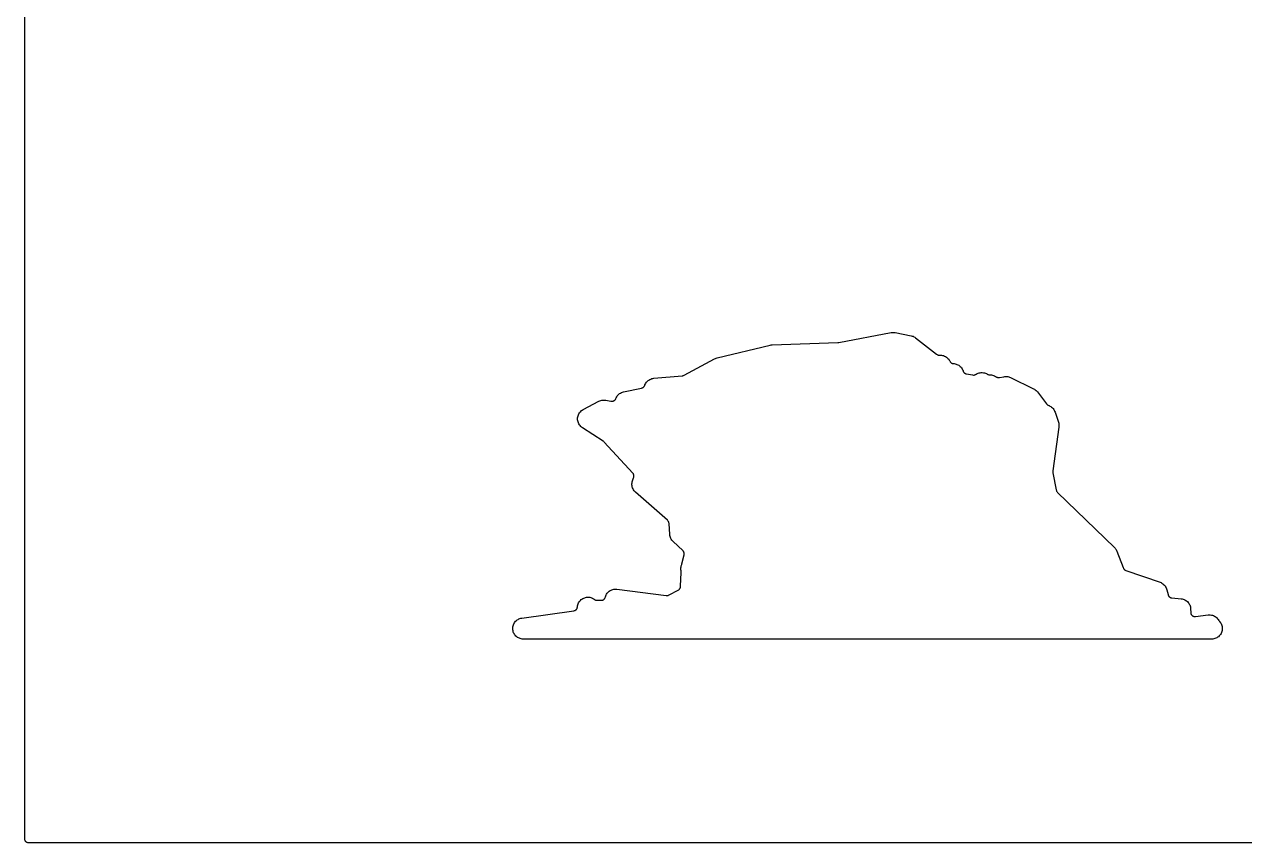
# Model space of a CAD drawing. Header units: metres. Extents: x 0 to 400, y 0 to 202.
# Drawn here: x -0.3 to 74.8, y -0.3 to 50 of the extents above; entities that cross this region are included whole.
import ezdxf

# ---------------------------------------------------------------- set-up
doc = ezdxf.new("R2010")
doc.units = ezdxf.units.M

msp = doc.modelspace()

# ---------------------------------------------------------------- linework, layer by layer
msp.add_lwpolyline([(-0.252, 202.1856), (-0.252, 0.0146), (-0.25, -0.0264), (-0.247, -0.0474), (-0.241, -0.0694), (-0.231, -0.0974), (-0.221, -0.1194), (-0.208, -0.1404), (-0.195, -0.1584), (-0.177, -0.1774), (-0.158, -0.1954), (-0.14, -0.2084), (-0.119, -0.2214), (-0.097, -0.2314), (-0.069, -0.2414), (-0.047, -0.2474), (-0.026, -0.2504), (0.015, -0.2524), (399.985, -0.2524)])
msp.add_lwpolyline([(30.171, 12.2996), (30.114, 12.3256), (30.06, 12.3576), (30.01, 12.3946), (29.963, 12.4366), (29.92, 12.4826), (29.882, 12.5326), (29.849, 12.5856), (29.821, 12.6416), (29.799, 12.7006), (29.783, 12.7606), (29.773, 12.8226), (29.768, 12.8856), (29.77, 12.9486), (29.778, 13.0106), (29.791, 13.0716), (29.811, 13.1316), (29.836, 13.1886), (29.867, 13.2436), (29.902, 13.2946), (29.943, 13.3426), (29.988, 13.3866), (30.037, 13.4256), (30.09, 13.4596), (30.145, 13.4886), (30.203, 13.5116), (30.264, 13.5296), (30.325, 13.5416), (33.511, 13.9916), (33.553, 13.9996), (33.576, 14.0066), (33.598, 14.0156), (33.621, 14.0286), (33.641, 14.0406), (33.66, 14.0566), (33.679, 14.0756), (33.695, 14.0946), (33.707, 14.1146), (33.72, 14.1376), (33.729, 14.1596), (33.736, 14.1826), (33.741, 14.2106), (33.744, 14.2416), (33.753, 14.3036), (33.768, 14.3646), (33.789, 14.4236), (33.815, 14.4796), (33.847, 14.5336), (33.884, 14.5836), (33.925, 14.6306), (33.971, 14.6736), (34.02, 14.7116), (34.073, 14.7446), (34.129, 14.7726), (34.187, 14.7946), (34.247, 14.8106), (34.309, 14.8216), (34.371, 14.8266), (34.433, 14.8246), (34.495, 14.8176), (34.556, 14.8046), (34.616, 14.7856), (34.673, 14.7606), (34.728, 14.7306), (34.779, 14.6956), (34.801, 14.6796), (34.822, 14.6666), (34.842, 14.6576), (34.863, 14.6496), (34.891, 14.6426), (34.914, 14.6386), (34.937, 14.6376), (34.987, 14.6396), (34.995, 14.6396), (35.001, 14.6406), (35.057, 14.6396), (35.184, 14.6336), (35.224, 14.6336), (35.247, 14.6356), (35.273, 14.6416), (35.297, 14.6486), (35.321, 14.6586), (35.346, 14.6716), (35.361, 14.6826), (35.382, 14.6996), (35.401, 14.7196), (35.416, 14.7366), (35.43, 14.7586), (35.441, 14.7806), (35.449, 14.8006), (35.462, 14.8466), (35.481, 14.9046), (35.506, 14.9616), (35.536, 15.0156), (35.571, 15.0656), (35.611, 15.1126), (35.655, 15.1566), (35.703, 15.1946), (35.754, 15.2286), (35.808, 15.2576), (35.865, 15.2816), (35.924, 15.2996), (35.984, 15.3126), (36.046, 15.3196), (36.107, 15.3206), (36.169, 15.3156), (39.195, 14.9266), (39.239, 14.9236), (39.264, 14.9246), (39.292, 14.9276), (39.318, 14.9346), (39.342, 14.9426), (39.381, 14.9616), (39.935, 15.2656), (39.969, 15.2866), (39.991, 15.3036), (40.012, 15.3236), (40.026, 15.3386), (40.04, 15.3596), (40.053, 15.3826), (40.063, 15.4066), (40.071, 15.4296), (40.076, 15.4566), (40.081, 15.4996), (40.125, 16.3326), (40.125, 16.3746), (40.123, 16.3996), (40.113, 16.4496), (40.105, 16.5096), (40.102, 16.5706), (40.102, 16.5726), (40.105, 16.6306), (40.112, 16.6886), (40.125, 16.7446), (40.143, 16.8006), (40.155, 16.8326), (40.168, 16.8766), (40.293, 17.4256), (40.299, 17.4606), (40.301, 17.4836), (40.3, 17.5116), (40.298, 17.5356), (40.294, 17.5566), (40.286, 17.5806), (40.277, 17.6026), (40.267, 17.6226), (40.253, 17.6436), (40.238, 17.6616), (40.211, 17.6896), (39.624, 18.2406), (39.582, 18.2846), (39.544, 18.3316), (39.51, 18.3816), (39.482, 18.4356), (39.459, 18.4906), (39.44, 18.5486), (39.428, 18.6076), (39.421, 18.6676), (39.372, 19.3506), (39.367, 19.3896), (39.361, 19.4156), (39.354, 19.4386), (39.343, 19.4626), (39.332, 19.4836), (39.319, 19.5016), (39.303, 19.5206), (39.274, 19.5486), (37.314, 21.2756), (37.268, 21.3206), (37.226, 21.3696), (37.19, 21.4226), (37.159, 21.4786), (37.134, 21.5376), (37.115, 21.5996), (37.102, 21.6626), (37.095, 21.7266), (37.095, 21.7906), (37.101, 21.8546), (37.113, 21.9176), (37.132, 21.9796), (37.198, 22.1646), (37.209, 22.2026), (37.214, 22.2276), (37.217, 22.2536), (37.217, 22.2766), (37.214, 22.3026), (37.21, 22.3266), (37.204, 22.3446), (37.194, 22.3696), (37.179, 22.3956), (37.167, 22.4146), (37.142, 22.4436), (35.394, 24.3566), (35.368, 24.3826), (35.355, 24.3936), (35.327, 24.4136), (34.048, 25.2396), (33.995, 25.2766), (33.947, 25.3186), (33.903, 25.3666), (33.864, 25.4176), (33.831, 25.4716), (33.803, 25.5296), (33.781, 25.5896), (33.764, 25.6526), (33.755, 25.7156), (33.751, 25.7796), (33.754, 25.8436), (33.763, 25.9076), (33.778, 25.9696), (33.8, 26.0306), (33.827, 26.0886), (33.86, 26.1436), (33.899, 26.1956), (33.942, 26.2426), (33.99, 26.2856), (34.041, 26.3236), (34.097, 26.3566), (35.06, 26.8646), (35.117, 26.8916), (35.176, 26.9126), (35.237, 26.9276), (35.299, 26.9366), (35.362, 26.9396), (35.424, 26.9366), (35.486, 26.9276), (35.799, 26.8666), (35.839, 26.8606), (35.862, 26.8596), (35.889, 26.8606), (35.915, 26.8646), (35.936, 26.8696), (35.961, 26.8796), (35.983, 26.8896), (36.004, 26.9026), (36.023, 26.9166), (36.041, 26.9336), (36.06, 26.9556), (36.075, 26.9756), (36.086, 26.9946), (36.098, 27.0206), (36.099, 27.0226), (36.124, 27.0836), (36.156, 27.1416), (36.193, 27.1966), (36.235, 27.2466), (36.283, 27.2926), (36.334, 27.3336), (36.39, 27.3686), (36.449, 27.3986), (36.511, 27.4216), (36.575, 27.4386), (37.682, 27.6726), (37.72, 27.6826), (37.741, 27.6906), (37.765, 27.7026), (37.783, 27.7126), (37.805, 27.7296), (37.825, 27.7486), (37.839, 27.7636), (37.853, 27.7836), (37.867, 27.8066), (37.882, 27.8386), (37.893, 27.8666), (37.919, 27.9266), (37.952, 27.9836), (37.991, 28.0366), (38.034, 28.0856), (38.082, 28.1296), (38.135, 28.1686), (38.191, 28.2026), (38.25, 28.2306), (38.312, 28.2516), (38.376, 28.2676), (38.441, 28.2766), (40.179, 28.4246), (40.221, 28.4306), (40.248, 28.4376), (40.272, 28.4456), (40.311, 28.4646), (42.171, 29.4756), (42.222, 29.5006), (42.275, 29.5206), (42.329, 29.5366), (45.584, 30.3196), (45.649, 30.3316), (45.714, 30.3376), (49.75, 30.4726), (49.778, 30.4746), (49.804, 30.4786), (53.033, 31.0856), (53.095, 31.0936), (53.158, 31.0966), (53.22, 31.0936), (53.281, 31.0836), (54.255, 30.8866), (54.314, 30.8726), (54.37, 30.8526), (54.425, 30.8266), (54.477, 30.7966), (54.526, 30.7626), (55.818, 29.7526), (55.852, 29.7296), (55.874, 29.7166), (55.896, 29.7076), (55.919, 29.6996), (55.946, 29.6936), (55.973, 29.6906), (55.99, 29.6906), (55.991, 29.6906), (56.055, 29.6936), (56.12, 29.6906), (56.184, 29.6806), (56.247, 29.6646), (56.308, 29.6426), (56.366, 29.6136), (56.421, 29.5796), (56.473, 29.5406), (56.52, 29.4966), (56.563, 29.4476), (56.601, 29.3946), (56.633, 29.3386), (56.654, 29.2976), (56.664, 29.2826), (56.68, 29.2626), (56.701, 29.2406), (56.721, 29.2246), (56.738, 29.2126), (56.759, 29.2016), (56.783, 29.1916), (56.811, 29.1836), (56.834, 29.1786), (56.879, 29.1746), (56.887, 29.1736), (56.894, 29.1736), (56.955, 29.1646), (57.014, 29.1506), (57.072, 29.1306), (57.128, 29.1056), (57.181, 29.0746), (57.232, 29.0396), (57.278, 28.9996), (57.321, 28.9556), (57.359, 28.9076), (57.392, 28.8566), (57.421, 28.8016), (57.444, 28.7446), (57.461, 28.6976), (57.471, 28.6766), (57.484, 28.6546), (57.499, 28.6336), (57.515, 28.6166), (57.536, 28.5986), (57.556, 28.5836), (57.577, 28.5716), (57.6, 28.5616), (57.625, 28.5536), (57.665, 28.5446), (58.036, 28.4796), (58.078, 28.4746), (58.106, 28.4736), (58.126, 28.4746), (58.152, 28.4796), (58.177, 28.4856), (58.196, 28.4926), (58.217, 28.5036), (58.255, 28.5276), (58.312, 28.5586), (58.372, 28.5846), (58.434, 28.6046), (58.498, 28.6176), (58.563, 28.6246), (58.628, 28.6246), (58.693, 28.6186), (58.757, 28.6056), (58.819, 28.5866), (58.88, 28.5616), (58.937, 28.5296), (58.953, 28.5206), (58.973, 28.5106), (58.996, 28.5026), (59.024, 28.4956), (59.048, 28.4916), (59.084, 28.4896), (59.132, 28.4896), (59.196, 28.4826), (59.258, 28.4696), (59.32, 28.4506), (59.379, 28.4256), (59.435, 28.3946), (59.488, 28.3586), (59.49, 28.3576), (59.511, 28.3446), (59.534, 28.3336), (59.555, 28.3256), (59.578, 28.3196), (59.604, 28.3156), (59.63, 28.3146), (59.653, 28.3156), (59.694, 28.3216), (59.957, 28.3726), (60.016, 28.3816), (60.076, 28.3846), (60.135, 28.3826), (60.195, 28.3746), (60.253, 28.3616), (60.309, 28.3426), (60.364, 28.3196), (61.783, 27.6306), (61.837, 27.6006), (61.888, 27.5666), (61.935, 27.5276), (61.979, 27.4836), (62.018, 27.4366), (62.566, 26.7076), (62.592, 26.6766), (62.609, 26.6596), (62.63, 26.6436), (62.651, 26.6286), (62.674, 26.6176), (62.726, 26.5966), (62.728, 26.5956), (62.73, 26.5946), (62.784, 26.5696), (62.838, 26.5376), (62.888, 26.5016), (62.935, 26.4606), (62.978, 26.4156), (63.016, 26.3666), (63.049, 26.3136), (63.077, 26.2576), (63.1, 26.2006), (63.309, 25.5756), (63.325, 25.5176), (63.336, 25.4596), (63.341, 25.3996), (63.341, 25.3406), (63.336, 25.2806), (62.963, 22.5856), (62.96, 22.5406), (62.961, 22.5136), (62.967, 22.4676), (63.171, 21.4256), (63.181, 21.3856), (63.19, 21.3606), (63.2, 21.3386), (63.214, 21.3166), (63.231, 21.2936), (63.259, 21.2636), (66.751, 17.8836), (66.79, 17.8416), (66.826, 17.7966), (66.857, 17.7486), (66.884, 17.6976), (66.907, 17.6446), (67.283, 16.6416), (67.299, 16.6036), (67.311, 16.5816), (67.324, 16.5626), (67.343, 16.5406), (67.358, 16.5256), (67.376, 16.5106), (67.397, 16.4976), (67.419, 16.4856), (67.457, 16.4706), (69.557, 15.7416), (69.616, 15.7176), (69.673, 15.6876), (69.727, 15.6526), (69.777, 15.6116), (69.823, 15.5666), (69.864, 15.5166), (69.9, 15.4636), (69.93, 15.4066), (69.954, 15.3466), (69.973, 15.2856), (70.047, 14.9876), (70.058, 14.9496), (70.065, 14.9306), (70.077, 14.9096), (70.09, 14.8886), (70.104, 14.8706), (70.12, 14.8546), (70.14, 14.8376), (70.16, 14.8226), (70.179, 14.8116), (70.201, 14.8026), (70.224, 14.7936), (70.246, 14.7886), (70.285, 14.7836), (70.848, 14.7296), (70.91, 14.7206), (70.97, 14.7066), (71.029, 14.6856), (71.086, 14.6596), (71.139, 14.6286), (71.19, 14.5916), (71.237, 14.5506), (71.28, 14.5056), (71.318, 14.4566), (71.351, 14.4036), (71.379, 14.3486), (71.401, 14.2906), (71.418, 14.2306), (71.429, 14.1696), (71.435, 14.1076), (71.442, 13.8916), (71.446, 13.8486), (71.449, 13.8256), (71.455, 13.8076), (71.464, 13.7836), (71.477, 13.7586), (71.491, 13.7366), (71.506, 13.7176), (71.522, 13.7016), (71.539, 13.6866), (71.559, 13.6726), (71.581, 13.6606), (71.606, 13.6496), (71.629, 13.6416), (71.652, 13.6366), (71.676, 13.6336), (71.698, 13.6336), (71.739, 13.6366), (72.515, 13.7316), (72.58, 13.7366), (72.645, 13.7346), (72.71, 13.7266), (72.773, 13.7116), (72.835, 13.6906), (72.894, 13.6626), (72.95, 13.6296), (73.003, 13.5916), (73.051, 13.5476), (73.095, 13.4996), (73.134, 13.4466), (73.167, 13.3906), (73.168, 13.3886), (73.18, 13.3716), (73.214, 13.3316), (73.218, 13.3266), (73.233, 13.3106), (73.271, 13.2596), (73.303, 13.2046), (73.331, 13.1476), (73.352, 13.0876), (73.368, 13.0256), (73.377, 12.9636), (73.38, 12.8996), (73.377, 12.8356), (73.368, 12.7736), (73.352, 12.7116), (73.331, 12.6516), (73.303, 12.5946), (73.271, 12.5396), (73.233, 12.4886), (73.19, 12.4416), (73.143, 12.3986), (73.092, 12.3606), (73.037, 12.3286), (72.98, 12.3006), (72.92, 12.2796), (72.858, 12.2636), (72.796, 12.2546), (72.732, 12.2516), (30.416, 12.2516), (30.353, 12.2546), (30.291, 12.2636), (30.23, 12.2786), (30.171, 12.2996)], close=True)

doc.saveas('drawing.dxf')
